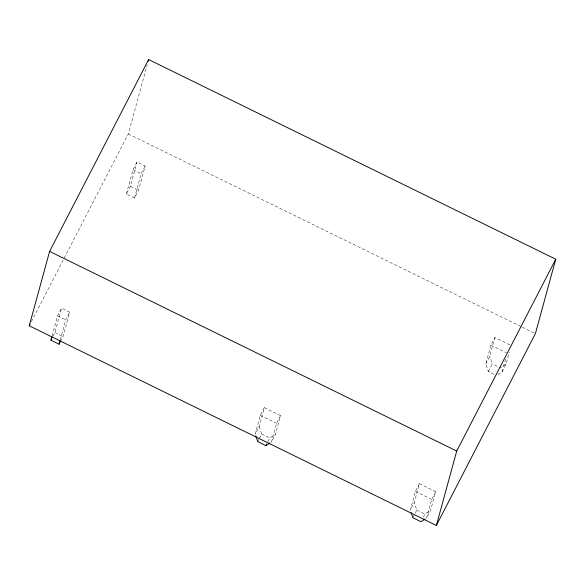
<?xml version="1.0" encoding="UTF-8"?>
<svg xmlns="http://www.w3.org/2000/svg" width="585" height="585" viewBox="0 0 585 585"><rect width="100%" height="100%" fill="white"/><g stroke="black" fill="none" stroke-linecap="round" stroke-linejoin="round"><path stroke-width="0.44" stroke-dasharray="2.92 2.19" d="M52.109 335.87L57.579 315.878L61.542 308.207L69.681 312.2L63.026 336.536L61.045 340.368M52.899 336.375L54.88 332.536L61.542 308.207M60.255 339.863L65.717 319.871L69.681 312.2M31.341 321.743L128.283 133.943L147.201 64.796M126.382 194.03L133.044 169.694L137.007 162.016L145.146 166.016L138.491 190.344L134.528 198.023L126.382 194.03L130.345 186.352L137.007 162.016M134.528 198.023L141.182 173.686L145.146 166.016M264.281 407.635L260.318 415.313L255.184 434.085L259.148 426.414L264.281 407.635L280.566 415.628L275.433 434.399L271.469 442.07L276.603 423.299L280.566 415.628M419.394 483.707L415.43 491.385L410.297 510.157L414.26 502.486L419.394 483.707L435.679 491.7L430.545 510.471L426.582 518.142L431.715 499.371L435.679 491.7M494.011 374.327L488.307 371.526L485.762 363.972L490.895 345.201L494.859 337.523L511.144 345.508M485.762 363.972L489.718 356.294L494.859 337.523M497.85 374.634L502.047 371.958L505.776 358.305M502.047 371.958L506.003 364.287L509.272 352.338M257.736 441.646L258.921 439.342M259.316 438.574L261.7 433.968L259.148 426.414M267.857 441.799L269.839 437.96L275.433 434.399M412.849 517.718L416.805 510.04L414.26 502.486M488.307 371.526L492.27 363.855L489.718 356.294M423.365 517.103L424.951 514.032L430.545 510.471M506.003 364.287L500.416 367.848L492.27 363.855M128.283 133.943L521.476 326.774M522.295 327.176L535.399 333.604M133.044 169.694L141.182 173.686M490.895 345.201L506.369 352.784M130.345 186.352L138.491 190.344M57.579 315.878L65.717 319.871M260.318 415.313L276.603 423.299M415.43 491.385L431.715 499.371M54.88 332.536L63.026 336.536M261.7 433.968L269.839 437.96M416.805 510.04L424.951 514.032"/><path stroke-width="0.88" d="M29.25 325.786L49.601 251.396L148.634 59.546L555.75 259.214L535.399 333.604L436.366 525.454L29.25 325.786L30.084 324.17M60.65 341.135L59.063 344.207L50.924 340.214L51.875 336.733M59.063 344.207L60.014 340.733M148.159 61.301L148.634 59.546M436.366 525.454L456.717 451.057L555.75 259.214M50.924 340.214L51.714 338.678M255.755 435.766L257.736 441.646L265.875 445.638L266.672 444.103M265.875 445.638L270.073 442.962M425.185 519.034L420.988 521.71L412.849 517.718L411.145 512.679M49.601 251.396L456.717 451.057"/></g></svg>
